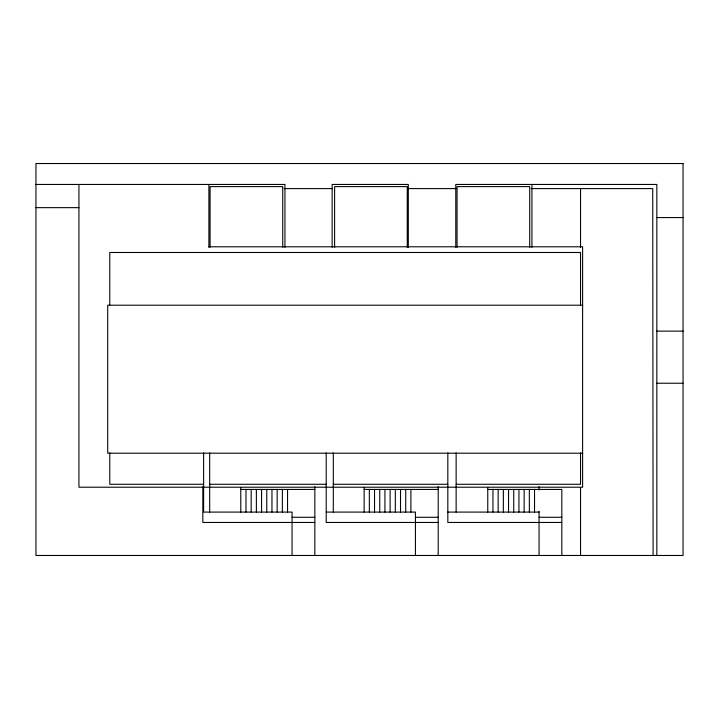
<?xml version="1.0" encoding="UTF-8"?>
<svg xmlns="http://www.w3.org/2000/svg" width="719" height="719" viewBox="0 0 719 719"><rect width="100%" height="100%" fill="white"/><g stroke="black" fill="none" stroke-linecap="round" stroke-linejoin="round"><path stroke-width="1.08" d="M35.95 184.45L284.949 184.45L284.949 247.336M284.14 188.603L332.475 188.603M407.475 188.603L455.945 188.603M531.152 188.603L652.726 188.603L653.104 555.472M35.95 207.647L78.937 207.647M656.833 217.56L683.05 217.56M208.887 246.788L582.615 246.788L582.615 487.212L78.937 487.212L78.937 184.45M582.615 305.207L107.706 305.207L107.706 453.204L582.615 453.204M656.833 331.117L683.05 331.117M656.833 383.236L683.05 383.236M203.621 484.273L109.782 484.273L109.782 452.835M209.678 484.273L326.21 484.273M333.301 484.273L447.829 484.273M456.134 484.273L580.539 484.273L580.539 452.835M240.784 489.423L314.85 489.423M364.138 489.423L438.204 489.423M487.761 489.423L561.827 489.423L561.827 555.472M326.21 512.09L415.429 512.09L415.429 555.472M447.829 512.09L539.052 512.09M292.067 517.276L314.85 517.276M415.429 517.276L438.204 517.276M539.052 517.276L561.827 517.276M314.85 522.461L202.83 522.461L202.83 486.592M438.204 522.461L326.21 522.461L326.21 452.835M561.827 522.461L447.829 522.461L447.829 487.653M656.833 555.472L656.833 184.45L455.783 184.45L455.783 247.336M580.539 188.603L580.539 247.336M580.539 304.847L580.539 252.486L109.782 252.486L109.782 304.847M580.539 487.653L580.539 555.472M539.052 486.592L539.052 489.954M539.052 511.254L539.052 555.472M534.532 489.423L534.532 512.09M531.934 184.45L531.934 247.408M529.714 247.237L529.714 186.598L457.068 186.598L457.068 247.237M529.337 489.423L529.337 512.09M524.142 489.423L524.142 512.09M518.938 489.423L518.938 512.09M513.743 489.423L513.743 512.09M508.549 489.423L508.549 512.09M503.354 489.423L503.354 512.09M498.159 489.423L498.159 512.09M492.955 489.423L492.955 512.09M487.761 487.653L487.761 512.09M456.134 452.835L456.134 487.212M456.134 487.383L456.134 512.09M447.829 452.835L447.829 487.212M438.204 486.592L438.204 555.472M410.909 489.423L410.909 512.09M408.311 247.336L408.311 184.45L332.16 184.45L332.16 247.336M407.26 247.237L407.26 186.598L334.614 186.598L334.614 247.237M405.714 489.423L405.714 512.09M400.519 489.423L400.519 512.09M395.324 489.423L395.324 512.09M390.12 489.423L390.12 512.09M384.926 489.423L384.926 512.09M379.731 489.423L379.731 512.09M374.536 489.423L374.536 512.09M369.332 489.423L369.332 512.09M364.138 487.653L364.138 512.09M333.301 452.835L333.301 487.212M333.301 487.383L333.301 512.09M314.85 486.592L314.85 555.472M292.067 555.472L292.067 512.09L203.621 512.09L203.621 487.653M287.555 489.423L287.555 512.09M282.729 247.237L282.729 186.598L210.092 186.598L210.092 247.237M282.36 489.423L282.36 512.09M277.157 489.423L277.157 512.09M271.962 489.423L271.962 512.09M266.767 489.423L266.767 512.09M261.572 489.423L261.572 512.09M256.377 489.423L256.377 512.09M251.174 489.423L251.174 512.09M245.979 489.423L245.979 512.09M240.784 487.653L240.784 512.09M209.678 452.835L209.678 487.212M209.678 487.383L209.678 512.09M208.887 184.45L208.887 247.246M203.621 452.835L203.621 487.212M683.05 163.528L35.95 163.528L35.95 555.472L683.05 555.472L683.05 163.528"/></g></svg>
